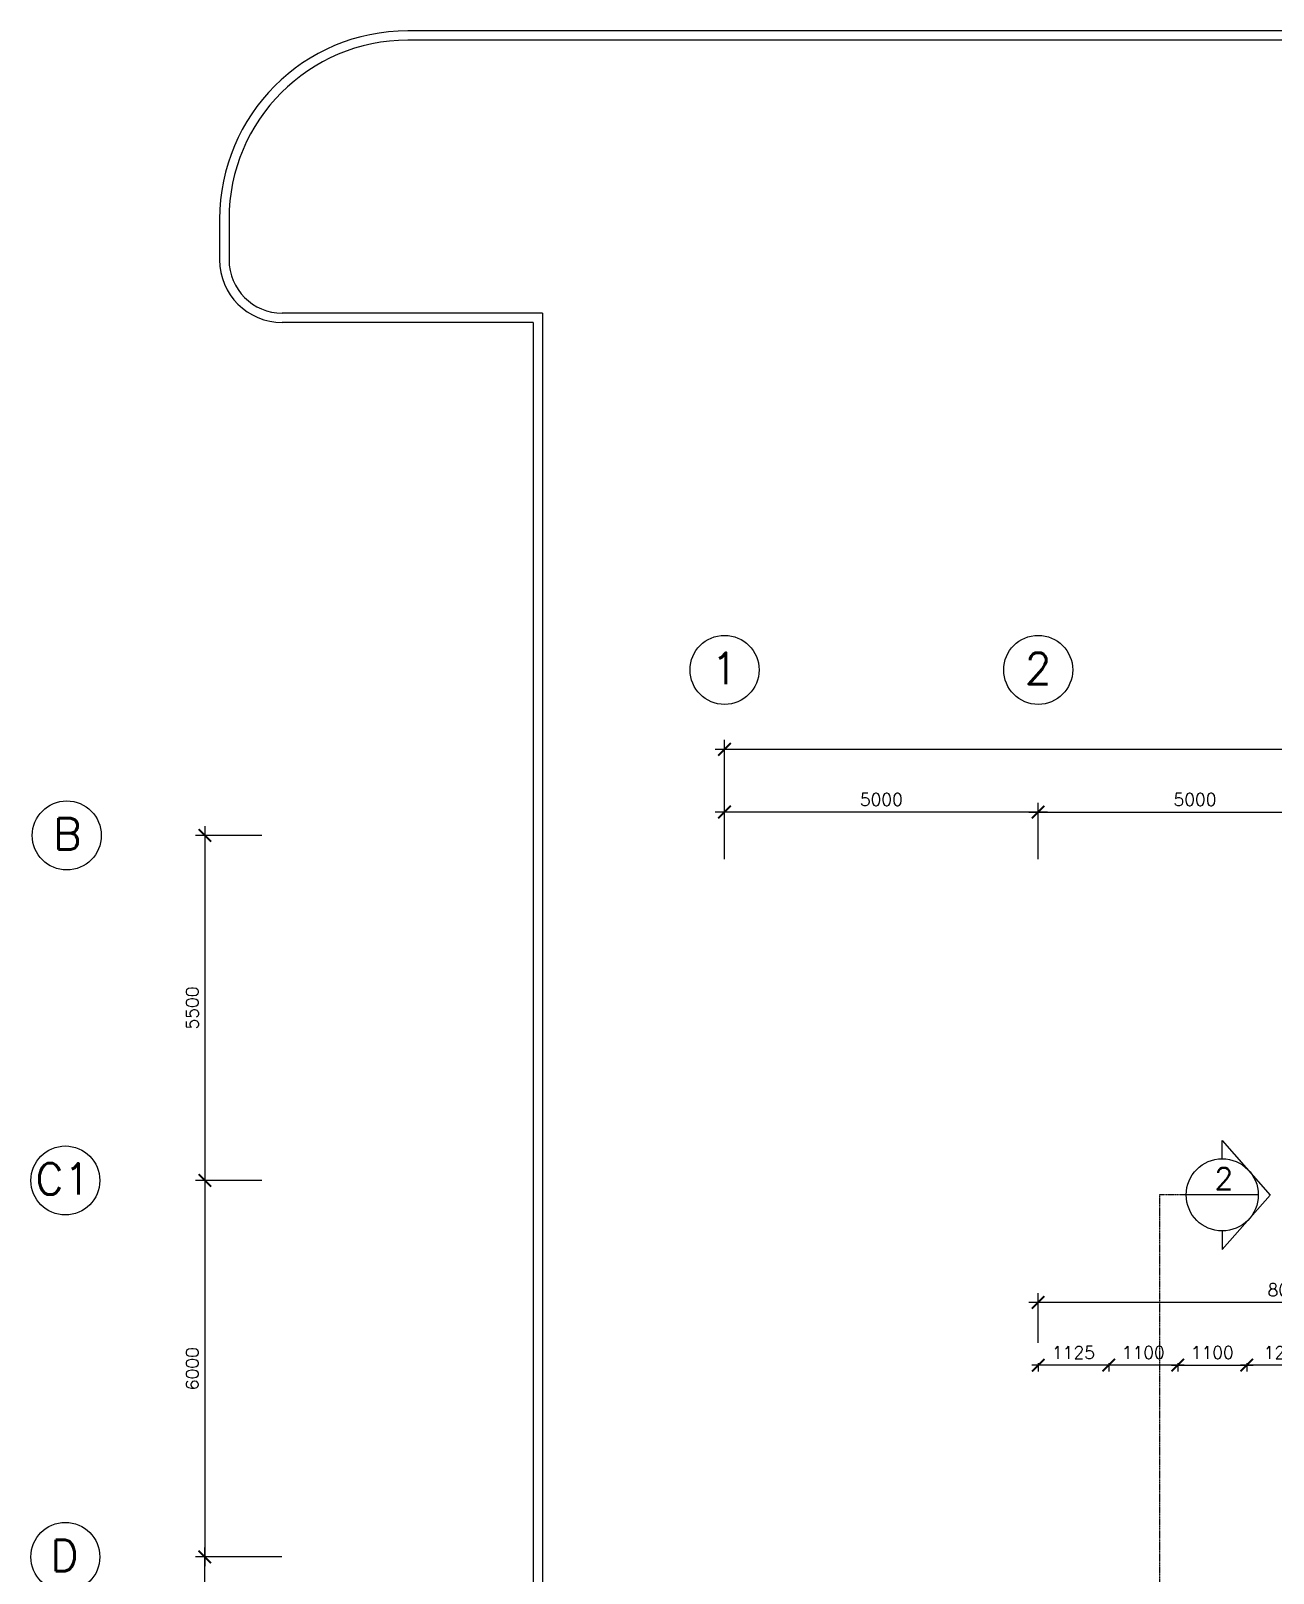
# Model space of a CAD drawing. Header units: feet. Extents: x 1407108 to 2957709, y -1501070 to -681589.
# Drawn here: x 1408658 to 1428463, y -782683 to -758099 of the extents above; entities that cross this region are included whole.
import ezdxf

# ---------------------------------------------------------------- set-up
doc = ezdxf.new("R2010")
doc.units = ezdxf.units.FT
doc.header["$LTSCALE"] = 13
doc.header["$MEASUREMENT"] = 0
doc.linetypes.add('DASHDOT', pattern=[1, 0.5, -0.25, 0, -0.25])
doc.layers.get('0').update_dxf_attribs({"linetype": 'CONTINUOUS'})
for name, color, linetype in [('1-ROAD', 1, 'CONTINUOUS'), ('AR', 7, 'CONTINUOUS'), ('AR1', 7, 'CONTINUOUS'), ('DIM', 7, 'CONTINUOUS'), ('GRID-T', 7, 'CONTINUOUS')]:
    doc.layers.add(name, color=color, linetype=linetype)
doc.styles.add('ROMANS', font='romans')
doc.styles.get("Standard").update_dxf_attribs({"font": 'ROMANS.SHX'})
doc.dimstyles.new('STANDARD$0', dxfattribs={"dimscale": 0, "dimtxt": 8, "dimasz": 6, "dimexe": 1, "dimexo": 1, "dimgap": 3, "dimtad": 1, "dimdec": 0, "dimlfac": -1, "dimrnd": 1, "dimzin": 0, "dimdsep": 46, "dimtxsty": 'Standard', "dimcen": 0, "dimclrd": 5, "dimclre": 250, "dimadec": 0, "dimazin": 0, "dimtfac": 1, "dimtdec": 4, "dimtofl": 0, "dimtmove": 0, "dimatfit": 3, "dimfxl": 1, "dimtolj": 1, "dimtzin": 0, "dimarcsym": 0})

# ---------------------------------------------------------------- blocks, each defined once
blk = doc.blocks.new('_ARCHTICK')
at = {"color": 0, "linetype": 'ByBlock', "const_width": 0.15}
blk.add_lwpolyline([(-0.5, -0.5), (0.5, 0.5)], dxfattribs=at)
blk = doc.blocks.new('*D151')
at = {"layer": 'DIM', "color": 7, "lineweight": -2, "transparency": 16777216}
for p, q in [((1424717, -779011), (1424717, -778218)), ((1432717, -779011), (1432717, -778218)), ((1432867, -778368), (1424567, -778368))]:
    blk.add_line(p, q, dxfattribs=at)
at = {"layer": 'DIM', "color": 7, "lineweight": -2, "transparency": 16777216, "xscale": 200, "yscale": 200, "zscale": 200, "rotation": 180}
blk.add_blockref('_ARCHTICK', (1424717, -778368), dxfattribs=at)
at = {"layer": 'DIM', "color": 7, "lineweight": -2, "transparency": 16777216, "xscale": 200, "yscale": 200, "zscale": 200}
blk.add_blockref('_ARCHTICK', (1432717, -778368), dxfattribs=at)
at = {"layer": 'DIM', "color": 7, "transparency": 16777216, "insert": (1428717, -778168), "char_height": 200, "attachment_point": 5, "style": 'ROMANS'}
blk.add_mtext('\\A1;8000', dxfattribs=at)
blk = doc.blocks.new('*D202')
at = {"layer": 'DIM', "color": 7, "lineweight": -2, "transparency": 16777216}
for p, q in [((1419717, -770950), (1419717, -769402)), ((1444717, -770950), (1444717, -769402)), ((1444867, -769552), (1419567, -769552))]:
    blk.add_line(p, q, dxfattribs=at)
at = {"layer": 'DIM', "color": 7, "lineweight": -2, "transparency": 16777216, "xscale": 200, "yscale": 200, "zscale": 200}
for p, rotation in [((1419717, -769552), 180.0000000117521), ((1444717, -769552), 1.175219921378812e-08)]:
    blk.add_blockref('_ARCHTICK', p, dxfattribs=dict(at, rotation=rotation))
at = {"layer": 'DIM', "color": 7, "transparency": 16777216, "insert": (1432217, -769352), "char_height": 200, "attachment_point": 5, "rotation": 0, "style": 'ROMANS'}
blk.add_mtext('\\A1;25000', dxfattribs=at)
blk = doc.blocks.new('*D205')
at = {"layer": 'DIM', "color": 7, "lineweight": -2, "transparency": 16777216}
for p, q in [((1424717, -771302), (1424717, -770402)), ((1429717, -771302), (1429717, -770402)), ((1424567, -770552), (1429867, -770552))]:
    blk.add_line(p, q, dxfattribs=at)
at = {"layer": 'DIM', "color": 7, "lineweight": -2, "transparency": 16777216, "xscale": 200, "yscale": 200, "zscale": 200, "rotation": 180}
blk.add_blockref('_ARCHTICK', (1424717, -770552), dxfattribs=at)
at = {"layer": 'DIM', "color": 7, "lineweight": -2, "transparency": 16777216, "xscale": 200, "yscale": 200, "zscale": 200}
blk.add_blockref('_ARCHTICK', (1429717, -770552), dxfattribs=at)
at = {"layer": 'DIM', "color": 7, "transparency": 16777216, "insert": (1427217, -770352), "char_height": 200, "attachment_point": 5, "style": 'ROMANS'}
blk.add_mtext('\\A1;5000', dxfattribs=at)
blk = doc.blocks.new('*D207')
at = {"layer": 'DIM', "color": 7, "lineweight": -2, "transparency": 16777216}
for p, q in [((1419717, -771302), (1419717, -770402)), ((1424717, -771302), (1424717, -770402)), ((1424867, -770552), (1419567, -770552))]:
    blk.add_line(p, q, dxfattribs=at)
at = {"layer": 'DIM', "color": 7, "lineweight": -2, "transparency": 16777216, "xscale": 200, "yscale": 200, "zscale": 200}
for p, rotation in [((1419717, -770552), 179.99999998825), ((1424717, -770552), 359.99999998825)]:
    blk.add_blockref('_ARCHTICK', p, dxfattribs=dict(at, rotation=rotation))
at = {"layer": 'DIM', "color": 7, "transparency": 16777216, "insert": (1422217, -770352), "char_height": 200, "attachment_point": 5, "rotation": 360, "style": 'ROMANS'}
blk.add_mtext('\\A1;5000', dxfattribs=at)
blk = doc.blocks.new('*D237')
at = {"layer": 'DIM', "color": 7, "lineweight": -2, "transparency": 16777216}
for p, q in [((1411432, -776274), (1411432, -782574)), ((1412341, -776424), (1411282, -776424)), ((1412341, -782424), (1411282, -782424))]:
    blk.add_line(p, q, dxfattribs=at)
at = {"layer": 'DIM', "color": 7, "lineweight": -2, "transparency": 16777216, "xscale": 200, "yscale": 200, "zscale": 200}
for p, rotation in [((1411432, -776424), 90), ((1411432, -782424), 270)]:
    blk.add_blockref('_ARCHTICK', p, dxfattribs=dict(at, rotation=rotation))
at = {"layer": 'DIM', "color": 7, "transparency": 16777216, "insert": (1411232, -779424), "char_height": 200, "attachment_point": 5, "rotation": 90, "style": 'ROMANS'}
blk.add_mtext('\\A1;6000', dxfattribs=at)
blk = doc.blocks.new('*D239')
at = {"layer": 'DIM', "color": 7, "lineweight": -2, "transparency": 16777216}
for p, q in [((1412341, -770924), (1411282, -770924)), ((1411432, -770774), (1411432, -776574)), ((1412341, -776424), (1411282, -776424))]:
    blk.add_line(p, q, dxfattribs=at)
at = {"layer": 'DIM', "color": 7, "lineweight": -2, "transparency": 16777216, "xscale": 200, "yscale": 200, "zscale": 200}
for p, rotation in [((1411432, -770924), 90), ((1411432, -776424), 270)]:
    blk.add_blockref('_ARCHTICK', p, dxfattribs=dict(at, rotation=rotation))
at = {"layer": 'DIM', "color": 7, "transparency": 16777216, "insert": (1411232, -773674), "char_height": 200, "attachment_point": 5, "rotation": 90, "style": 'ROMANS'}
blk.add_mtext('\\A1;5500', dxfattribs=at)
blk = doc.blocks.new('*D287')
at = {"layer": 'DIM', "color": 7, "lineweight": -2, "transparency": 16777216}
for p, q in [((1412659, -782424), (1411282, -782424)), ((1411432, -784574), (1411432, -782274)), ((1412659, -784424), (1411282, -784424))]:
    blk.add_line(p, q, dxfattribs=at)
at = {"layer": 'DIM', "color": 7, "lineweight": -2, "transparency": 16777216, "xscale": 200, "yscale": 200, "zscale": 200}
for p, rotation in [((1411432, -782424), 90), ((1411432, -784424), 270)]:
    blk.add_blockref('_ARCHTICK', p, dxfattribs=dict(at, rotation=rotation))
at = {"layer": 'DIM', "color": 7, "transparency": 16777216, "insert": (1411232, -783424), "char_height": 200, "attachment_point": 5, "rotation": 90, "style": 'ROMANS'}
blk.add_mtext('\\A1;2000', dxfattribs=at)

msp = doc.modelspace()

# ---------------------------------------------------------------- linework, layer by layer
at = {"layer": '1-ROAD', "color": 0}
for p, q in [((1474123.3, -758099.1), (1414667.2, -758099.1)), ((1474123.3, -758249.1), (1414667.2, -758249.1)), ((1411667.2, -761099.1), (1411667.2, -761749.1)), ((1411817.2, -761099.1), (1411817.2, -761749.1)), ((1416817.2, -762599.1), (1412667.2, -762599.1)), ((1416667.2, -762749.1), (1412667.2, -762749.1)), ((1416667.2, -762749.1), (1416667.2, -795249.1)), ((1416817.2, -762599.1), (1416817.2, -795399.1))]:
    msp.add_line(p, q, dxfattribs=at)
for centre, radius, start, end in [((1414667.2, -761099.1), 3000, 90, 180), ((1414667.2, -761099.1), 2850, 90, 180), ((1412667.2, -761749.1), 1000, 180, 270), ((1412667.2, -761749.1), 850, 180, 270)]:
    msp.add_arc(centre, radius, start, end, dxfattribs=at)
at = {"layer": 'AR', "color": 0, "linetype": 'Continuous'}
for p, q in [((1427651, -776078.4), (1427651, -775788.5)), ((1427651, -777228.4), (1427651, -777523.6))]:
    msp.add_line(p, q, dxfattribs=at)
at = {"layer": 'AR', "color": 0}
for p, q in [((1427651, -775788.5), (1428413.3, -776656)), ((1428226, -776653.4), (1427076, -776653.4)), ((1427651, -777523.6), (1428413.3, -776656))]:
    msp.add_line(p, q, dxfattribs=at)
at = {"layer": 'AR', "color": 0, "linetype": 'DASHDOT'}
for p, q in [((1426648.5, -776653.4), (1426648.5, -793334.6)), ((1427076, -776653.4), (1426648.5, -776653.4))]:
    msp.add_line(p, q, dxfattribs=at)
at = {"layer": 'AR', "color": 0}
msp.add_circle((1427651, -776653.4), 575, dxfattribs=at)
at = {"layer": 'DIM', "color": 0}
for p, q in [((1425942.2, -779367.5), (1424617.2, -779367.5)), ((1424717.2, -779335), (1424717.2, -779467.5)), ((1427042.2, -779367.5), (1425742.2, -779367.5)), ((1425842.2, -779335), (1425842.2, -779467.5)), ((1425842.2, -779335), (1425842.2, -779467.5)), ((1426842.2, -779367.5), (1428142.2, -779367.5)), ((1426942.2, -779335), (1426942.2, -779467.5)), ((1426942.2, -779335), (1426942.2, -779467.5)), ((1429367.2, -779367.5), (1427942.2, -779367.5)), ((1428042.2, -779335), (1428042.2, -779467.5)), ((1428042.2, -779335), (1428042.2, -779467.5))]:
    msp.add_line(p, q, dxfattribs=at)
at = {"layer": 'GRID-T', "color": 0}
for centre in [(1419717.2, -768285.4), (1424717.2, -768285.4), (1409230.9, -770924.1), (1409208.1, -776424.1), (1409208.1, -782424.1)]:
    msp.add_circle(centre, 550, dxfattribs=at)

# ---------------------------------------------------------------- block references
at = {"layer": 'DIM', "color": 0, "xscale": 200, "yscale": 200, "zscale": 200, "rotation": 180}
for p in [(1424717.2, -779367.5), (1425842.2, -779367.5), (1426942.2, -779367.5), (1428042.2, -779367.5)]:
    msp.add_blockref('_ARCHTICK', p, dxfattribs=at)
at = {"layer": 'DIM', "color": 0, "xscale": 200, "yscale": 200, "zscale": 200}
for p in [(1425842.2, -779367.5), (1426942.2, -779367.5), (1428042.2, -779367.5)]:
    msp.add_blockref('_ARCHTICK', p, dxfattribs=at)

# ---------------------------------------------------------------- texts
at = {"layer": 'AR1', "color": 0, "style": 'ROMANS'}
msp.add_text('2', height=350, dxfattribs=at).set_placement((1427525.8, -776570.2))
at = {"layer": 'DIM', "color": 0, "char_height": 200, "attachment_point": 5, "style": 'ROMANS'}
for s, insert in [('\\A1;1125', (1425279.7, -779167.5)), ('\\A1;1100', (1426392.2, -779167.5)), ('\\A1;1100', (1427492.2, -779167.5)), ('\\A1;1225', (1428654.7, -779167.5))]:
    msp.add_mtext(s, dxfattribs=dict(at, insert=insert))
at = {"layer": 'GRID-T', "color": 0, "style": 'ROMANS'}
for s, p in [('1', (1419502, -768511.1)), ('2', (1424502, -768511.1)), ('B', (1409015.7, -771149.9)), ('C1', (1408731.3, -776649.9)), ('D', (1408968.8, -782649.9))]:
    msp.add_text(s, height=500, dxfattribs=at).set_placement(p)

# ---------------------------------------------------------------- dimensions: what is measured, and where the dimension line sits
at = {"layer": 'DIM', "color": 0}
for p1, p2, distance, picture, middle in [((1444717.2, -771099.8), (1419717.2, -771099.8), -1547.9, '*D202', (1432217.2, -769351.9)), ((1424717.2, -771452.1), (1419717.2, -771452.1), -900.2, '*D207', (1422217.2, -770351.9)), ((1424717.2, -771452.1), (1429717.2, -771452.1), 900.2, '*D205', (1427217.2, -770351.9)), ((1412490.8, -770924.1), (1412490.8, -776424.1), -1059.1, '*D239', (1411231.7, -773674.1)), ((1412490.8, -776424.1), (1412490.8, -782424.1), -1059.1, '*D237', (1411231.7, -779424.1)), ((1432717.2, -779161.2), (1424717.2, -779161.2), -793.7, '*D151', (1428717.2, -778167.5)), ((1412809.3, -784424.1), (1412809.3, -782424.1), 1377.6, '*D287', (1411231.7, -783424.1))]:
    dim = msp.add_aligned_dim(p1=p1, p2=p2, distance=distance, dimstyle='STANDARD$0', override={"dimscale": 100, "dimtxt": 2, "dimasz": 2, "dimexe": 1.5, "dimexo": 1.5, "dimgap": 1, "dimtxsty": 'ROMANS', "dimblk": 'ARCHTICK', "dimdle": 1.5, "dimclrd": 7, "dimclre": 7, "dimclrt": 7, "dimtdec": 0, "dimtmove": 2}, dxfattribs=at)
    dim.commit()
    dim.dimension.update_dxf_attribs({"geometry": picture, "text_midpoint": middle})

doc.saveas('drawing.dxf')
